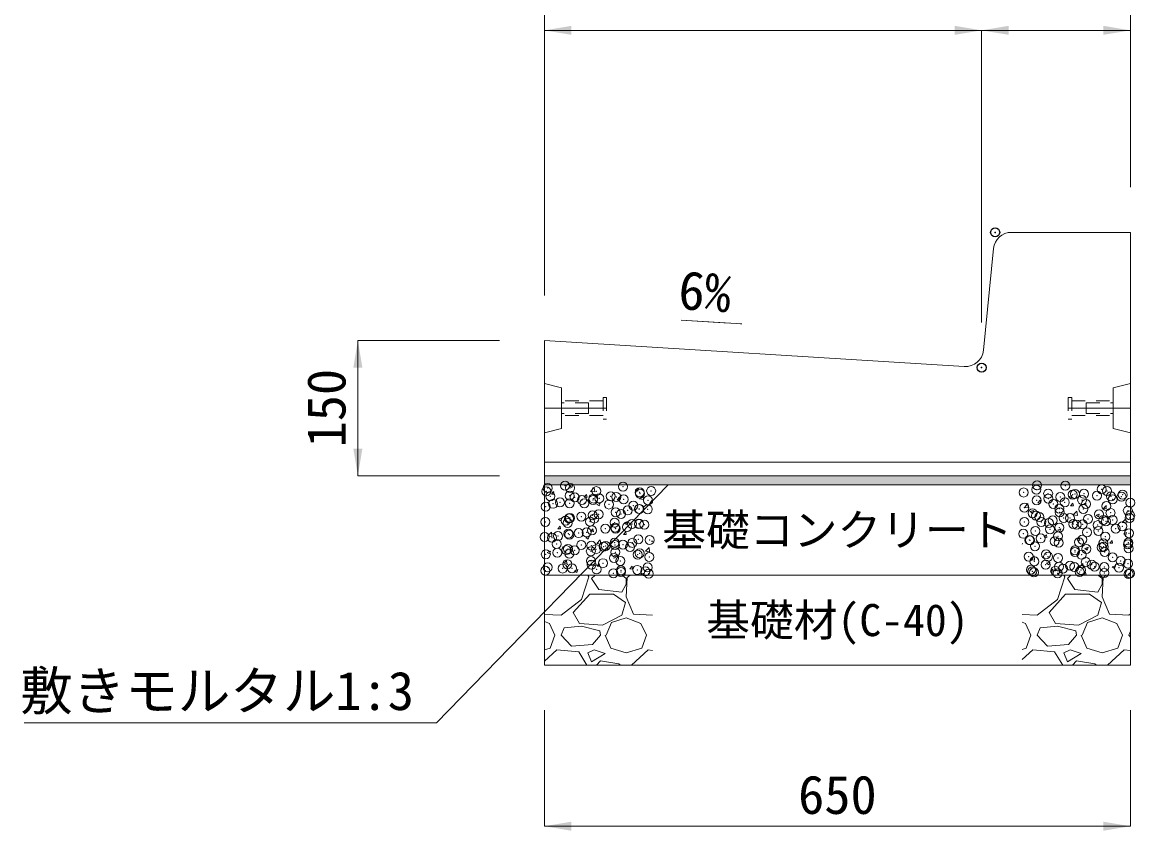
# Model space of a CAD drawing. Units: millimetres at full size. Extents: x 10958 to 33220, y 2125 to 9550.
# Drawn here: x 30191 to 31425, y 6528 to 7425 of the extents above; entities that cross this region are included whole.
import ezdxf
from ezdxf.enums import TextEntityAlignment as Align

# ---------------------------------------------------------------- set-up
doc = ezdxf.new("R2010")
doc.units = ezdxf.units.MM
doc.header["$LTSCALE"] = 20
doc.header["$PDMODE"] = 32
doc.header["$PDSIZE"] = 10
doc.linetypes.add('USER1', pattern=[1.35, 0.75, -0.6])
for name, color, linetype, lineweight in [('インサート', 3, 'USER1', 5), ('ハッチング_基礎', 150, 'Continuous', 5), ('中心線', 1, 'Continuous', 13), ('寸法線', 7, 'Continuous', 13), ('引出線', 4, 'Continuous', 13), ('本体', 2, 'Continuous', 13), ('舗装・基礎', 3, 'Continuous', 13)]:
    doc.layers.add(name, color=color, linetype=linetype, lineweight=lineweight)
for name, color, linetype in [('ハッチング_モルタル', 30, 'Continuous'), ('作業エリア', 11, 'Continuous'), ('文字', 41, 'Continuous')]:
    doc.layers.add(name, color=color, linetype=linetype)
doc.styles.add('ＭＳ ゴシック', font='')
doc.styles.get('ＭＳ ゴシック').set_extended_font_data('MS Gothic')

# ---------------------------------------------------------------- blocks, each defined once
blk = doc.blocks.new('filled_arrow')
at = {"color": 0, "linetype": 'Continuous', "lineweight": -2}
blk.add_solid([(7.5, 1.25), (0, 0), (7.5, -1.25)], dxfattribs=at)
blk = doc.blocks.new('open_arrow')
at = {"color": 0, "linetype": 'Continuous', "lineweight": -2}
blk.add_lwpolyline([(7.5, 1.25), (0, 0), (7.5, -1.25)], dxfattribs=at)

msp = doc.modelspace()

# ---------------------------------------------------------------- hatches: boundary and pattern name
at = {"layer": 'ハッチング_モルタル'}
msp.add_hatch(color=256, dxfattribs=at).paths.add_polyline_path([(30770.27, 6911.82), (30770.27, 6921.82), (31420.27, 6921.82), (31420.27, 6911.82)])

# ---------------------------------------------------------------- linework, layer by layer
at = {"layer": 'インサート'}
for p, q in [((30835.27, 7005.07), (30789.27, 7005.07)), ((30789.27, 7005.07), (30789.27, 6988.57)), ((30819.27, 7002.82), (30789.27, 7002.82)), ((30819.27, 7002.82), (30819.27, 6990.82)), ((30839.27, 7008.82), (30835.27, 7008.82)), ((30835.27, 7008.82), (30835.27, 6984.82)), ((30839.27, 7008.82), (30839.27, 6984.82)), ((31351.27, 7008.82), (31355.27, 7008.82)), ((31351.27, 7008.82), (31351.27, 6984.82)), ((31355.27, 7008.82), (31355.27, 6984.82)), ((31355.27, 7005.07), (31401.27, 7005.07)), ((31371.27, 7002.82), (31401.27, 7002.82)), ((31371.27, 7002.82), (31371.27, 6990.82)), ((31401.27, 7005.07), (31401.27, 6988.57)), ((30819.27, 6990.82), (30789.27, 6990.82)), ((30835.27, 6988.57), (30789.27, 6988.57)), ((31355.27, 6988.57), (31401.27, 6988.57)), ((31371.27, 6990.82), (31401.27, 6990.82)), ((30839.27, 6984.82), (30835.27, 6984.82)), ((31351.27, 6984.82), (31355.27, 6984.82))]:
    msp.add_line(p, q, dxfattribs=at)
at = {"layer": 'ハッチング_基礎'}
for p, q in [((30798.21, 6910.63), (30801.3, 6911.82)), ((30800.73, 6908.91), (30801.71, 6911.82)), ((30778.08, 6901.42), (30780.53, 6904.34)), ((30778.08, 6901.42), (30781.11, 6901.15)), ((30781.09, 6901.15), (30780.5, 6904.33)), ((30798.2, 6910.62), (30800.73, 6908.91)), ((30814.52, 6898.23), (30816.96, 6901.15)), ((30817.53, 6897.96), (30816.94, 6901.15)), ((30821.51, 6904.6), (30825.47, 6908.73)), ((30821.51, 6904.61), (30826.02, 6903.91)), ((30826.02, 6903.9), (30825.46, 6908.72)), ((30871.21, 6906.55), (30873.74, 6904.84)), ((30871.22, 6906.56), (30874.77, 6907.92)), ((30873.74, 6904.84), (30874.77, 6907.91)), ((30875.73, 6896.19), (30879.68, 6900.32)), ((30880.24, 6895.49), (30879.68, 6900.32)), ((31351.94, 6898.53), (31355.49, 6899.9)), ((31354.46, 6896.82), (31355.49, 6899.89)), ((30814.51, 6898.23), (30817.55, 6897.97)), ((30828.53, 6890.17), (30832.09, 6891.54)), ((30828.53, 6890.16), (30831.05, 6888.46)), ((30831.05, 6888.46), (30832.08, 6891.53)), ((30850.95, 6895.05), (30853.4, 6897.96)), ((30850.95, 6895.04), (30853.99, 6894.78)), ((30853.96, 6894.77), (30853.38, 6897.96)), ((30875.72, 6896.2), (30880.24, 6895.5)), ((30887.39, 6891.86), (30889.84, 6894.78)), ((30887.39, 6891.86), (30890.27, 6891.61)), ((30890.27, 6892.31), (30889.81, 6894.77)), ((31302.71, 6886.83), (31307.23, 6886.13)), ((31302.72, 6886.82), (31306.67, 6890.94)), ((31307.23, 6886.12), (31306.67, 6890.94)), ((31317.58, 6891.82), (31320.03, 6894.73)), ((31317.58, 6891.81), (31320.62, 6891.55)), ((31320.59, 6891.54), (31320.01, 6894.73)), ((31351.93, 6898.52), (31354.46, 6896.82)), ((31354.02, 6888.63), (31356.47, 6891.55)), ((31354.02, 6888.63), (31357.06, 6888.36)), ((31357.03, 6888.36), (31356.44, 6891.54)), ((31390.46, 6885.44), (31392.91, 6888.36)), ((31393.47, 6885.17), (31392.88, 6888.35)), ((30785.85, 6873.79), (30789.41, 6875.15)), ((30788.37, 6872.07), (30789.4, 6875.14)), ((31309.25, 6882.15), (31312.81, 6883.51)), ((31309.25, 6882.14), (31311.77, 6880.43)), ((31311.77, 6880.43), (31312.8, 6883.5)), ((31356.93, 6878.41), (31360.89, 6882.53)), ((31356.93, 6878.42), (31361.45, 6877.72)), ((31361.45, 6877.71), (31360.88, 6882.53)), ((31382.25, 6878.07), (31384.78, 6876.36)), ((31382.26, 6878.08), (31385.82, 6879.44)), ((31384.78, 6876.36), (31385.81, 6879.43)), ((31390.46, 6885.44), (31393.49, 6885.17)), ((31411.15, 6870), (31415.11, 6874.13)), ((31415.66, 6869.3), (31415.1, 6874.13)), ((30785.13, 6863.21), (30787.58, 6866.13)), ((30785.13, 6863.21), (30788.16, 6862.94)), ((30785.84, 6873.78), (30788.37, 6872.07)), ((30788.14, 6862.94), (30787.55, 6866.12)), ((30821.56, 6860.02), (30824.01, 6862.94)), ((30824.58, 6859.75), (30823.99, 6862.94)), ((30858.85, 6869.72), (30862.41, 6871.09)), ((30858.85, 6869.71), (30861.38, 6868.01)), ((30861.38, 6868.01), (30862.41, 6871.08)), ((31339.57, 6861.68), (31342.1, 6859.98)), ((31339.58, 6861.69), (31343.13, 6863.06)), ((31342.1, 6859.98), (31343.13, 6863.05)), ((31411.15, 6870.01), (31415.66, 6869.31)), ((30774.03, 6855.12), (30777.99, 6859.24)), ((30774.03, 6855.12), (30778.54, 6854.42)), ((30778.54, 6854.41), (30777.98, 6859.24)), ((30816.17, 6853.34), (30819.73, 6854.7)), ((30816.17, 6853.33), (30818.69, 6851.62)), ((30818.69, 6851.62), (30819.72, 6854.69)), ((30821.56, 6860.02), (30824.6, 6859.76)), ((30828.25, 6846.71), (30832.2, 6850.83)), ((30832.76, 6846.01), (30832.2, 6850.83)), ((30858, 6856.83), (30860.45, 6859.75)), ((30858, 6856.83), (30861.04, 6856.57)), ((30861.01, 6856.56), (30860.42, 6859.75)), ((30889.17, 6849.26), (30890.27, 6848.52)), ((30889.18, 6849.27), (30890.27, 6849.69)), ((31324.63, 6853.6), (31327.08, 6856.52)), ((31324.63, 6853.6), (31327.67, 6853.34)), ((31327.64, 6853.33), (31327.05, 6856.52)), ((31361.07, 6850.42), (31363.52, 6853.33)), ((31361.07, 6850.42), (31364.11, 6850.15)), ((31364.08, 6850.14), (31363.49, 6853.33)), ((31397.51, 6847.23), (31399.95, 6850.15)), ((31400.52, 6846.96), (31399.93, 6850.14)), ((31412.58, 6857.63), (31416.14, 6858.99)), ((31412.58, 6857.62), (31415.1, 6855.91)), ((31415.1, 6855.91), (31416.13, 6858.98)), ((30773.48, 6836.94), (30776.01, 6835.24)), ((30773.49, 6836.95), (30777.05, 6838.32)), ((30776.01, 6835.24), (30777.04, 6838.31)), ((30828.24, 6846.72), (30832.76, 6846.01)), ((30882.46, 6838.3), (30886.42, 6842.42)), ((30882.46, 6838.31), (30886.98, 6837.61)), ((30886.97, 6837.6), (30886.41, 6842.42)), ((31300.27, 6846.61), (31300.45, 6846.68)), ((31300.27, 6846.14), (31300.44, 6846.67)), ((31369.89, 6841.23), (31372.42, 6839.53)), ((31369.9, 6841.24), (31373.45, 6842.61)), ((31372.42, 6839.53), (31373.45, 6842.6)), ((31397.51, 6847.23), (31400.54, 6846.96)), ((30792.18, 6825), (30794.62, 6827.92)), ((30792.18, 6825), (30795.21, 6824.73)), ((30795.19, 6824.73), (30794.6, 6827.91)), ((30828.61, 6821.81), (30831.06, 6824.73)), ((30831.62, 6821.54), (30831.04, 6824.72)), ((30846.49, 6832.88), (30850.05, 6834.25)), ((30846.49, 6832.87), (30849.02, 6831.17)), ((30849.02, 6831.17), (30850.05, 6834.24)), ((31309.45, 6828.93), (31313.41, 6833.05)), ((31309.45, 6828.93), (31313.97, 6828.23)), ((31313.97, 6828.22), (31313.4, 6833.05)), ((31327.21, 6824.86), (31330.77, 6826.22)), ((31327.21, 6824.85), (31329.74, 6823.14)), ((31329.74, 6823.14), (31330.77, 6826.21)), ((31363.67, 6820.52), (31367.63, 6824.64)), ((31368.18, 6819.82), (31367.62, 6824.64)), ((30803.81, 6816.5), (30807.37, 6817.86)), ((30803.81, 6816.49), (30806.33, 6814.78)), ((30806.33, 6814.78), (30807.36, 6817.85)), ((30828.61, 6821.81), (30831.65, 6821.54)), ((30865.05, 6818.62), (30867.5, 6821.54)), ((30865.05, 6818.62), (30868.09, 6818.36)), ((30868.06, 6818.35), (30867.47, 6821.54)), ((30876.81, 6812.42), (30877.71, 6811.82)), ((30876.82, 6812.43), (30880.37, 6813.8)), ((30879.71, 6811.82), (30880.37, 6813.79)), ((31331.68, 6815.39), (31334.13, 6818.31)), ((31331.68, 6815.39), (31334.72, 6815.13)), ((31334.69, 6815.12), (31334.1, 6818.31)), ((31363.66, 6820.53), (31368.18, 6819.82)), ((31368.12, 6812.2), (31370.57, 6815.12)), ((31368.12, 6812.2), (31371.15, 6811.94)), ((31371.13, 6811.93), (31370.54, 6815.12)), ((31400.22, 6820.79), (31403.78, 6822.15)), ((31400.22, 6820.78), (31402.74, 6819.07)), ((31402.74, 6819.07), (31403.77, 6822.14)), ((31417.88, 6812.11), (31420.27, 6814.59)), ((30811.31, 6784.55), (30819.44, 6809.95)), ((30819.44, 6809.95), (30818.3, 6811.82)), ((30826.39, 6811.82), (30822.49, 6807.92)), ((30822.49, 6807.92), (30830.62, 6795.73)), ((30856.02, 6792.68), (30861.1, 6801.82)), ((30861.1, 6807.92), (30856.65, 6811.82)), ((30862.11, 6808.94), (30861.1, 6787.6)), ((30861.1, 6801.82), (30861.1, 6807.92)), ((30865.27, 6811.82), (30862.11, 6808.94)), ((31339.31, 6784.55), (31347.44, 6809.95)), ((31347.44, 6809.95), (31346.3, 6811.82)), ((31354.39, 6811.82), (31350.49, 6807.92)), ((31350.49, 6807.92), (31358.62, 6795.73)), ((31384.02, 6792.68), (31389.1, 6801.82)), ((31389.1, 6807.92), (31384.65, 6811.82)), ((31390.11, 6808.94), (31389.1, 6787.6)), ((31389.1, 6801.82), (31389.1, 6807.92)), ((31393.27, 6811.82), (31390.11, 6808.94)), ((31406.9, 6811.82), (31407, 6811.94)), ((31407, 6811.82), (31406.98, 6811.93)), ((31417.88, 6812.12), (31419.82, 6811.82)), ((30802.17, 6770.33), (30820.46, 6790.65)), ((30820.46, 6790.65), (30846.87, 6790.65)), ((30830.62, 6795.73), (30856.02, 6792.68)), ((30846.87, 6790.65), (30860.08, 6781.5)), ((30861.1, 6787.6), (30869.23, 6768.3)), ((31330.17, 6770.33), (31348.46, 6790.65)), ((31348.46, 6790.65), (31374.87, 6790.65)), ((31358.62, 6795.73), (31384.02, 6792.68)), ((31374.87, 6790.65), (31388.08, 6781.5)), ((31389.1, 6787.6), (31397.23, 6768.3)), ((30788.96, 6767.28), (30811.31, 6784.55)), ((30860.08, 6781.5), (30856.02, 6767.28)), ((31316.96, 6767.28), (31339.31, 6784.55)), ((31388.08, 6781.5), (31384.02, 6767.28)), ((30770.27, 6768.17), (30788.96, 6767.28)), ((30809.28, 6758.14), (30802.17, 6770.33)), ((30856.02, 6767.28), (30834.68, 6756.1)), ((30844.84, 6759.15), (30861.1, 6764.23)), ((30861.1, 6764.23), (30877.35, 6758.14)), ((30869.23, 6768.3), (30890.27, 6767.29)), ((31300.27, 6768.07), (31316.96, 6767.28)), ((31337.28, 6758.14), (31330.17, 6770.33)), ((31384.02, 6767.28), (31362.68, 6756.1)), ((31372.84, 6759.15), (31389.1, 6764.23)), ((31389.1, 6764.23), (31405.35, 6758.14)), ((31397.23, 6768.3), (31418.56, 6767.28)), ((31418.56, 6767.28), (31420.27, 6768.6)), ((30770.27, 6760.19), (30775.75, 6758.14)), ((30775.75, 6758.14), (30781.85, 6744.93)), ((30788.96, 6744.93), (30792.01, 6753.06)), ((30811.31, 6755.09), (30792.01, 6753.06)), ((30834.68, 6756.1), (30809.28, 6758.14)), ((30831.63, 6750.01), (30811.31, 6755.09)), ((30838.75, 6744.93), (30844.84, 6759.15)), ((30877.35, 6758.14), (30883.45, 6744.93)), ((31300.27, 6759.44), (31303.75, 6758.14)), ((31303.75, 6758.14), (31309.85, 6744.93)), ((31316.96, 6744.93), (31320.01, 6753.06)), ((31339.31, 6755.09), (31320.01, 6753.06)), ((31362.68, 6756.1), (31337.28, 6758.14)), ((31359.63, 6750.01), (31339.31, 6755.09)), ((31366.75, 6744.93), (31372.84, 6759.15)), ((31405.35, 6758.14), (31411.45, 6744.93)), ((30776.77, 6730.7), (30781.85, 6744.93)), ((30800.14, 6732.74), (30788.96, 6744.93)), ((30832.65, 6744.93), (30823.51, 6734.77)), ((30832.65, 6744.93), (30831.63, 6750.01)), ((30837.73, 6744.93), (30843.83, 6730.7)), ((30878.37, 6730.7), (30883.45, 6744.93)), ((31304.77, 6730.7), (31309.85, 6744.93)), ((31328.14, 6732.74), (31316.96, 6744.93)), ((31360.65, 6744.93), (31351.51, 6734.77)), ((31360.65, 6744.93), (31359.63, 6750.01)), ((31365.73, 6744.93), (31371.83, 6730.7)), ((31406.37, 6730.7), (31411.45, 6744.93)), ((31418.56, 6744.93), (31420.27, 6749.47)), ((31420.27, 6743.07), (31418.56, 6744.93)), ((30770.27, 6728.79), (30776.77, 6730.7)), ((30783.88, 6728.67), (30770.27, 6716.24)), ((30808.27, 6726.64), (30783.88, 6728.67)), ((30823.51, 6734.77), (30800.14, 6732.74)), ((30817.33, 6711.82), (30808.27, 6726.64)), ((30825.54, 6728.67), (30818.43, 6725.62)), ((30837.73, 6724.61), (30825.54, 6728.67)), ((30843.83, 6730.7), (30861.1, 6725.62)), ((30861.1, 6725.62), (30878.37, 6730.7)), ((30885.48, 6728.67), (30867.02, 6711.82)), ((30890.27, 6728.27), (30885.48, 6728.67)), ((31300.27, 6729.38), (31304.77, 6730.7)), ((31311.88, 6728.67), (31300.27, 6718.07)), ((31336.27, 6726.64), (31311.88, 6728.67)), ((31351.51, 6734.77), (31328.14, 6732.74)), ((31345.33, 6711.82), (31336.27, 6726.64)), ((31353.54, 6728.67), (31346.43, 6725.62)), ((31365.73, 6724.61), (31353.54, 6728.67)), ((31371.83, 6730.7), (31389.1, 6725.62)), ((31389.1, 6725.62), (31406.37, 6730.7)), ((31413.48, 6728.67), (31395.02, 6711.82)), ((31420.27, 6728.11), (31413.48, 6728.67)), ((30818.43, 6725.62), (30822.49, 6715.46)), ((30822.49, 6715.46), (30837.73, 6724.61)), ((30832.65, 6716.48), (30827.99, 6711.82)), ((30852.97, 6713.43), (30832.65, 6716.48)), ((31346.43, 6725.62), (31350.49, 6715.46)), ((31350.49, 6715.46), (31365.73, 6724.61)), ((31360.65, 6716.48), (31355.99, 6711.82)), ((31380.97, 6713.43), (31360.65, 6716.48)), ((30854.82, 6711.82), (30852.97, 6713.43)), ((31382.82, 6711.82), (31380.97, 6713.43))]:
    msp.add_line(p, q, dxfattribs=at)
for p in [(30773.95, 6908.26), (30793.19, 6910.79), (30798.8, 6908.37), (30857.44, 6909.88), (31316.09, 6906.53), (31316.83, 6911.38), (31348.18, 6910.75), (31388.45, 6906.78), (30772.41, 6904.56), (30776.8, 6899.13), (30798.18, 6899.71), (30803.92, 6897.98), (30811.91, 6894.98), (30824.26, 6895.04), (30824.63, 6896.65), (30827.81, 6904.79), (30831.04, 6896.83), (30843.87, 6899.19), (30849.92, 6898.29), (30858.16, 6895.69), (30875.95, 6903.41), (30876.31, 6902.1), (30885.28, 6894.54), (30888.67, 6905.08), (31301.94, 6903.32), (31316.21, 6894.47), (31329.06, 6902.17), (31329.2, 6896.61), (31342.6, 6898.28), (31356.18, 6901.02), (31358.83, 6901.69), (31366.77, 6894.92), (31368.68, 6901.86), (31383.3, 6899.88), (31394.34, 6905.11), (31398.85, 6899.14), (31400.63, 6895.62), (31410.41, 6898.73), (31411.57, 6900.82), (30771.8, 6887.65), (30779.83, 6890.76), (30787.52, 6892.3), (30798.18, 6891.46), (30814.63, 6891.16), (30841.75, 6890.01), (30849.3, 6881.38), (30862.59, 6883.37), (30868.87, 6888.86), (30875.3, 6885.05), (30875.69, 6885.19), (30884.96, 6884.65), (31302.73, 6886.49), (31334.81, 6890.71), (31341.37, 6885.45), (31341.98, 6881.37), (31347.53, 6892.39), (31368.06, 6884.95), (31371, 6890.54), (31393.72, 6888.2), (31417.44, 6883.32), (31420.11, 6892.01), (30771.18, 6870.74), (30793.82, 6872.16), (30796.09, 6869.4), (30797.56, 6874.55), (30798.55, 6874.94), (30811.26, 6876.62), (30820.93, 6871.01), (30823.64, 6878.13), (30825.71, 6874.48), (30830.5, 6879.15), (30848.05, 6869.87), (30855.34, 6879.57), (31302.76, 6870.53), (31311.75, 6880.37), (31315.59, 6877.56), (31319.17, 6876.21), (31321.45, 6870.68), (31329.88, 6869.39), (31334.17, 6872.35), (31346.29, 6875.07), (31353.41, 6874.88), (31373.4, 6873.92), (31385.49, 6879.11), (31390.4, 6872.76), (31393.1, 6871.29), (31398.21, 6880.78), (31400.52, 6872.77), (31419.49, 6875.1), (31420.03, 6877.85), (30796.94, 6857.64), (30797.9, 6856.58), (30808.26, 6858.24), (30817.14, 6859.11), (30823.03, 6861.22), (30837.88, 6863.33), (30848.69, 6864.47), (30849.22, 6863.34), (30861.94, 6865.01), (30867.51, 6868.42), (30875.07, 6868.28), (30875.17, 6868.72), (30881.18, 6867.55), (31301.52, 6857.5), (31314.98, 6860.65), (31331.15, 6862.59), (31341.36, 6864.46), (31357, 6868.24), (31360.77, 6867.67), (31367.44, 6868.04), (31372.12, 6859.07), (31384.11, 6867.1), (31384.84, 6860.75), (31404.08, 6863.28), (31411.23, 6865.95), (31418.87, 6858.19), (30770.56, 6853.83), (30778.63, 6853.16), (30783.92, 6846.2), (30785.18, 6854.91), (30811.04, 6845.05), (30822.41, 6844.3), (30848.07, 6847.56), (30848.58, 6844.98), (30857.29, 6845.55), (30867.82, 6847.51), (30874.45, 6851.37), (30886.91, 6850.64), (31308.08, 6850.64), (31309.06, 6850.39), (31320.8, 6852.32), (31336.18, 6849.24), (31340.04, 6854.85), (31340.74, 6847.55), (31363.3, 6848.1), (31366.83, 6851.12), (31390.41, 6846.95), (31392.49, 6854.38), (31417.53, 6845.81), (31417.93, 6847.53), (30771.82, 6834.87), (30784.54, 6836.55), (30794.63, 6839.38), (30796.33, 6840.73), (30798.03, 6835.38), (30803.78, 6839.08), (30821.75, 6838.23), (30827.66, 6840.47), (30835.86, 6843.3), (30838.16, 6843.91), (30848.87, 6837.08), (30865.28, 6842.76), (30873.84, 6834.45), (30875.99, 6835.94), (31307.44, 6832.28), (31314.36, 6843.74), (31326.68, 6834.81), (31329.05, 6832.28), (31358.68, 6837.36), (31358.76, 6839.04), (31366.21, 6834.21), (31371.48, 6840.71), (31388.3, 6842.45), (31390.72, 6843.24), (31391.87, 6837.47), (31418.25, 6841.27), (30773.82, 6820.38), (30795.71, 6823.82), (30821.79, 6827.39), (30822.5, 6823.27), (30835.21, 6824.94), (30847.45, 6830.65), (30854.45, 6827.47), (30884.81, 6820.33), (30886.53, 6831.7), (31313.74, 6826.83), (31326.29, 6823.28), (31340.13, 6830.64), (31341.22, 6821.12), (31353.4, 6822.14), (31358.11, 6820.67), (31370.85, 6826.21), (31377.35, 6823.21), (31380.52, 6820.99), (31391.25, 6820.55), (31400.48, 6831.3), (31407.64, 6819.85), (31409.44, 6827.43), (31417.64, 6824.36), (30771.17, 6816.51), (30790.41, 6819.04), (30800.94, 6819.23), (30828.05, 6818.09), (30846.83, 6813.73), (30855.17, 6816.94), (30855.19, 6815.24), (30873.22, 6817.54), (30882.29, 6815.79), (30885.89, 6813.34), (31309.88, 6817.61), (31311.6, 6816.04), (31313.31, 6814.78), (31337, 6816.46), (31339.51, 6813.73), (31345.4, 6819), (31364.12, 6815.31), (31365.59, 6817.3), (31391.23, 6814.17), (31418.35, 6813.02), (31419.88, 6813.52)]:
    msp.add_point(p, dxfattribs=at)
at = {"layer": '中心線'}
for p, q in [((30770.27, 6996.82), (30839.27, 6996.82)), ((31420.27, 6996.82), (31351.27, 6996.82))]:
    msp.add_line(p, q, dxfattribs=at)
at = {"layer": '作業エリア'}
for p in [(31270.27, 7191.82), (31255.27, 7041.82)]:
    msp.add_point(p, dxfattribs=at)
at = {"layer": '寸法線'}
for p, q in [((30770.27, 7121.82), (30770.27, 7520.81)), ((31420.27, 7241.82), (31420.27, 7520.81)), ((30770.27, 7415.81), (31255.27, 7415.81)), ((30770.27, 7121.82), (30770.27, 7415.81)), ((31255.27, 7091.82), (31255.27, 7415.81)), ((31255.27, 7415.81), (31420.27, 7415.81)), ((31255.27, 7091.82), (31255.27, 7415.81)), ((31420.27, 7241.82), (31420.27, 7415.81)), ((30563.3, 7071.82), (30563.3, 6921.82)), ((30720.27, 7071.82), (30563.3, 7071.82)), ((30720.27, 6921.82), (30563.3, 6921.82)), ((30770.27, 6661.82), (30770.27, 6533.23)), ((31420.27, 6661.82), (31420.27, 6533.23)), ((31420.27, 6533.23), (30770.27, 6533.23))]:
    msp.add_line(p, q, dxfattribs=at)
at = {"layer": '引出線'}
for points in [[(30989.26, 7090.18), (30921.82, 7094.35), (30975.17, 7091.05)], [(30907.44, 6911.82), (30650.55, 6648.03), (30193.14, 6648.03)]]:
    msp.add_lwpolyline(points, dxfattribs=at)
at = {"layer": '本体'}
for p, q in [((31288.37, 7191.82), (31420.27, 7191.82)), ((31420.27, 7191.82), (31420.27, 6921.82)), ((31268.47, 7173.81), (31257.18, 7060.98)), ((30770.27, 7071.82), (30770.27, 6921.82)), ((30770.27, 7071.82), (31236.05, 7043)), ((30770.27, 6921.82), (31420.27, 6921.82))]:
    msp.add_line(p, q, dxfattribs=at)
at = {"layer": '本体', "lineweight": 9}
for p, q in [((30770.27, 7024.32), (30789.27, 7019.32)), ((31420.27, 7024.32), (31401.27, 7019.32)), ((30789.27, 7019.32), (30789.27, 6974.32)), ((31401.27, 7019.32), (31401.27, 6974.32)), ((30770.27, 6969.32), (30789.27, 6974.32)), ((31420.27, 6969.32), (31401.27, 6974.32))]:
    msp.add_line(p, q, dxfattribs=at)
at = {"layer": '本体', "lineweight": 5}
msp.add_line((30770.27, 6936.82), (31420.27, 6936.82), dxfattribs=at)
at = {"layer": '本体'}
for centre, start, end in [((31288.37, 7171.82), 90, 174.28941), ((31237.28, 7062.97), 266.46044, 354.28941)]:
    msp.add_arc(centre, 20, start, end, dxfattribs=at)
at = {"layer": '舗装・基礎'}
for points in [[(31420.27, 6921.82), (30770.27, 6921.82), (30770.27, 6911.82), (31420.27, 6911.82)], [(31420.27, 6911.82), (30770.27, 6911.82), (30770.27, 6811.82), (31420.27, 6811.82)], [(31420.27, 6811.82), (30770.27, 6811.82), (30770.27, 6711.82), (31420.27, 6711.82)]]:
    msp.add_lwpolyline(points, close=True, dxfattribs=at)

# ---------------------------------------------------------------- block references
at = {"layer": '寸法線', "xscale": 4, "yscale": 4}
for p in [(30770.27, 7415.81), (31255.27, 7415.81), (30770.27, 6533.23)]:
    msp.add_blockref('filled_arrow', p, dxfattribs=at)
for p, rotation in [((31255.27, 7415.81), 180), ((31420.27, 7415.81), 180), ((30563.3, 7071.82), 270), ((30563.3, 6921.82), 90), ((31420.27, 6533.23), 180)]:
    msp.add_blockref('filled_arrow', p, dxfattribs=dict(at, rotation=rotation))
at = {"layer": '引出線', "xscale": 0.133, "yscale": 0.133}
for name, p, rotation in [('open_arrow', (30989.26, 7090.18), 176.5), ('filled_arrow', (30907.44, 6911.82), 225.8)]:
    msp.add_blockref(name, p, dxfattribs=dict(at, rotation=rotation))

# ---------------------------------------------------------------- texts
at = {"layer": '寸法線', "style": 'ＭＳ ゴシック'}
msp.add_text('150', height=42.72, rotation=90, dxfattribs=at).set_placement((30528.3, 6996.82), align=Align.MIDDLE_CENTER)
msp.add_text('650', height=42.72, dxfattribs=at).set_placement((31095.27, 6568.23), align=Align.MIDDLE_CENTER)
at = {"layer": '引出線', "style": 'ＭＳ ゴシック'}
msp.add_text('6%', height=42.72, rotation=356.46, dxfattribs=at).set_placement((30978.56, 7145.86), align=Align.TOP_RIGHT)
msp.add_text('敷きモルタル1:3', height=42.72, dxfattribs=at).set_placement((30625.55, 6704.77), align=Align.TOP_RIGHT)
at = {"layer": '文字', "style": 'ＭＳ ゴシック'}
for s, p in [('基礎コンクリート', (31095.27, 6861.82)), ('基礎材(C-40)', (31095.27, 6761.82))]:
    msp.add_text(s, height=35.6, dxfattribs=at).set_placement(p, align=Align.MIDDLE_CENTER)

doc.saveas('drawing.dxf')
